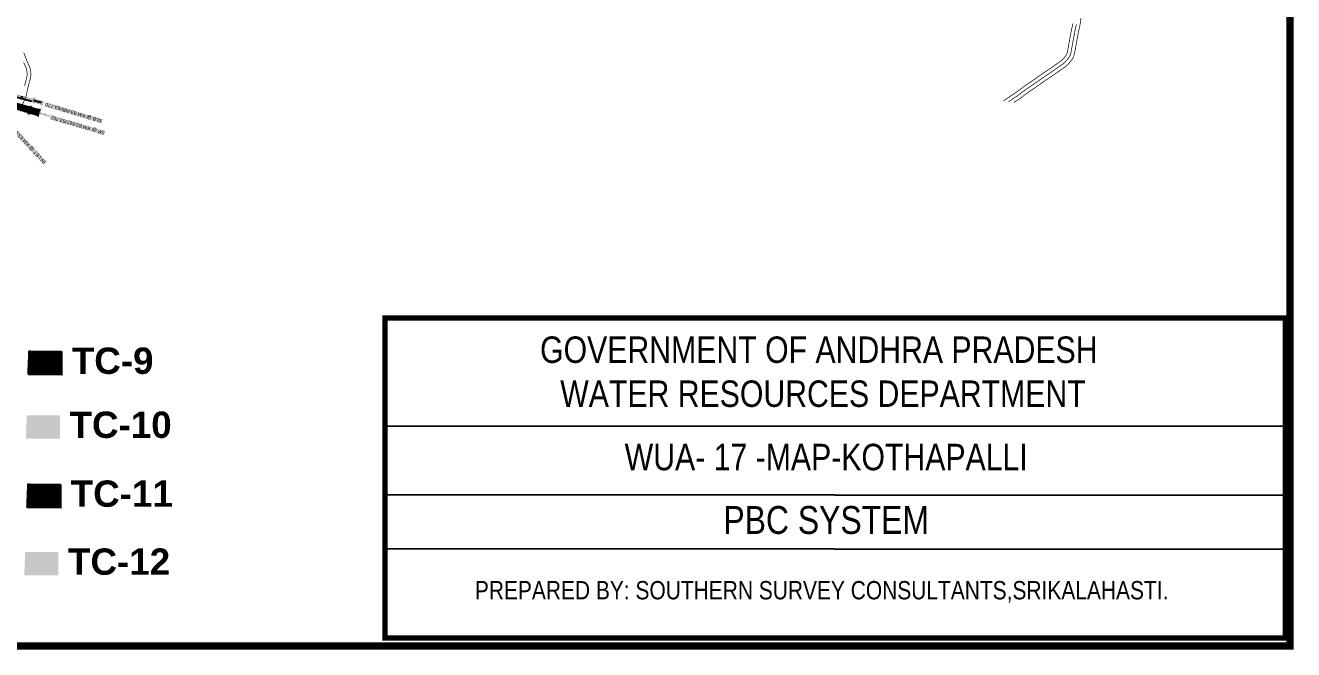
# Model space of a CAD drawing. Header units: inches. Extents: x 206739 to 240559, y 1587423 to 1599564.
# Drawn here: x 220236 to 223735, y 1587526 to 1589247 of the extents above; entities that cross this region are included whole.
import ezdxf
from ezdxf.enums import TextEntityAlignment as Align

# ---------------------------------------------------------------- set-up
doc = ezdxf.new("R2010")
doc.units = ezdxf.units.IN
doc.header["$MEASUREMENT"] = 0
doc.linetypes.add('ACAD_ISO02W100', pattern=[15, 12, -3])
doc.linetypes.add('HIDDEN2', pattern=[0.1875, 0.125, -0.0625])
for name, color, linetype in [('CANAL1', 7, 'Continuous'), ('FRAME 025', 7, 'Continuous'), ('PAPER SIZE', 5, 'Continuous'), ('PLOTS NO', 7, 'Continuous'), ('STRUCTURE', 5, 'Continuous'), ('TEXT', 1, 'Continuous'), ('text2', 7, 'Continuous'), ('TITLEBLOCK', 7, 'Continuous')]:
    doc.layers.add(name, color=color, linetype=linetype)
doc.styles.add('ARIALN', font='ARIALN.TTF')
doc.styles.get("Standard").update_dxf_attribs({"font": 'arial.ttf'})
doc.dimstyles.get("Standard").update_dxf_attribs({"dimtxt": 0.18, "dimasz": 0.18, "dimexe": 0.18, "dimexo": 0.0625, "dimgap": 0.09, "dimtad": 0, "dimtih": 1, "dimtoh": 1, "dimdec": 4, "dimzin": 0, "dimdsep": 46, "dimtxsty": 'Standard', "dimcen": 0.09, "dimadec": 0, "dimazin": 0, "dimtfac": 1, "dimtdec": 4, "dimtofl": 0, "dimtmove": 0, "dimatfit": 3, "dimfxl": 1, "dimtolj": 1, "dimtzin": 0, "dimarcsym": 0})

# ---------------------------------------------------------------- blocks, each defined once
blk = doc.blocks.new('SLB')
at = {"layer": 'STRUCTURE'}
h = blk.add_hatch(dxfattribs=at)
h.set_pattern_fill('DOTS', color=6, scale=20, angle=320.3722, style=0)
h.set_pattern_definition([(320.372247934, (-159.4327, -72.9564), (1.2786241598, 0.5641323054), [0, -1.25])])
h.paths.add_polyline_path([(769699.5, 1706871.1), (769699.5, 1706861.1), (769729.1, 1706861.1), (769732.1, 1706863.1), (769792.1, 1706863.1), (769795.1, 1706861.1), (769824.7, 1706861.1), (769824.7, 1706871.1), (769795.1, 1706871.1), (769792.1, 1706869.1), (769732.1, 1706869.1), (769729.1, 1706871.1)])
at = {"layer": 'STRUCTURE', "color": 6, "linetype": 'ACAD_ISO02W100', "ltscale": 0.5, "const_width": 0.5}
for points in [[(769699.5, 1706871.1), (769729.1, 1706871.1)], [(769795.1, 1706871.1), (769824.7, 1706871.1)], [(769699.5, 1706861.1), (769729.1, 1706861.1)], [(769795.1, 1706861.1), (769824.7, 1706861.1)]]:
    blk.add_lwpolyline(points, dxfattribs=at)
at = {"layer": 'STRUCTURE', "color": 6, "const_width": 0.628}
for points in [[(769726.1, 1706877.1), (769726.1, 1706873.1), (769732.1, 1706869.1), (769792.1, 1706869.1), (769798.1, 1706873.1), (769798.1, 1706877.1)], [(769726.1, 1706855.1), (769726.1, 1706859.1), (769732.1, 1706863.1), (769792.1, 1706863.1), (769798.1, 1706859.1), (769798.1, 1706855.1)]]:
    blk.add_lwpolyline(points, dxfattribs=at)
at = {"layer": 'STRUCTURE', "color": 6}
blk.add_lwpolyline([(769732.1, 1706863.1), (769792.1, 1706863.1)], dxfattribs=at)
blk.add_lwpolyline([(769732.1, 1706863.1), (769792.1, 1706863.1)], dxfattribs=at)
at = {"layer": 'STRUCTURE', "color": 0}
blk.add_circle((769762.1, 1706866.1), 1.24, dxfattribs=at)
for points in [[(769703.8, 1706866), (769726.7, 1706866)], [(769818.6, 1706865.8), (769795.7, 1706865.8)]]:
    blk.add_leader(points, dimstyle='Standard', override={"dimasz": 10, "dimgap": 0.09, "dimtad": 0}, dxfattribs=at)
blk = doc.blocks.new('SP')
at = {"layer": 'STRUCTURE'}
h = blk.add_hatch(dxfattribs=at)
h.set_pattern_fill('DASH', color=256, scale=8, style=0)
edge = h.paths.add_edge_path()
edge.add_spline(control_points=[(769825.7, 1706742.1), (769825.3, 1706741.8), (769823.8, 1706740.8), (769820.9, 1706740.3), (769817, 1706739.7), (769811.4, 1706738.9), (769804, 1706739.7), (769798.4, 1706741), (769795.6, 1706741.6)], knot_values=[0, 0, 0, 0, 1.613557, 5.24513, 8.624976, 13.470124, 22.190216, 30.746377, 30.746377, 30.746377, 30.746377], degree=3, periodic=0)
edge.add_line((769795.6, 1706741.6), (769792.6, 1706739.6))
edge.add_line((769792.6, 1706739.6), (769732.6, 1706739.6))
edge.add_line((769732.6, 1706739.6), (769729.6, 1706741.6))
edge.add_spline(control_points=[(769729.6, 1706741.6), (769726.9, 1706740.9), (769721.3, 1706739.5), (769713.9, 1706738.5), (769708.3, 1706739.1), (769704.4, 1706739.6), (769701.5, 1706740), (769700, 1706741), (769699.5, 1706741.3)], knot_values=[0, 0, 0, 0, 8.556161, 17.276253, 22.121402, 25.501247, 29.13282, 30.746377, 30.746377, 30.746377, 30.746377], degree=3, periodic=0)
edge.add_line((769699.5, 1706741.3), (769699.5, 1706722.1))
edge.add_spline(control_points=[(769699.5, 1706722.1), (769700, 1706722.4), (769701.4, 1706723.4), (769704.3, 1706724), (769708.2, 1706724.5), (769713.8, 1706725.3), (769721.2, 1706724.5), (769726.8, 1706723.3), (769729.6, 1706722.6)], knot_values=[0, 0, 0, 0, 1.613557, 5.24513, 8.624976, 13.470124, 22.190216, 30.746377, 30.746377, 30.746377, 30.746377], degree=3, periodic=0)
edge.add_line((769729.6, 1706722.6), (769732.6, 1706724.6))
edge.add_line((769732.6, 1706724.6), (769792.6, 1706724.6))
edge.add_line((769792.6, 1706724.6), (769795.6, 1706722.6))
edge.add_spline(control_points=[(769795.6, 1706722.6), (769798.4, 1706723.3), (769803.9, 1706724.8), (769811.3, 1706725.8), (769817, 1706725.1), (769820.9, 1706724.7), (769823.8, 1706724.2), (769825.2, 1706723.3), (769825.7, 1706723)], knot_values=[0, 0, 0, 0, 8.556161, 17.276253, 22.121402, 25.501247, 29.13282, 30.746377, 30.746377, 30.746377, 30.746377], degree=3, periodic=0)
edge.add_line((769825.7, 1706723), (769825.7, 1706742.1))
h.paths.add_polyline_path([(769764.2, 1706732.1, -1), (769761.1, 1706732.1, -1)], flags=0)
h.paths.add_polyline_path([(769761.1, 1706732.1, 1), (769764.2, 1706732.1, 1)], flags=16)
at = {"layer": 'STRUCTURE', "const_width": 0.628}
for points in [[(769726.6, 1706747.6), (769726.6, 1706743.6), (769732.6, 1706739.6), (769792.6, 1706739.6), (769798.6, 1706743.6), (769798.6, 1706747.6)], [(769726.6, 1706716.6), (769726.6, 1706720.6), (769732.6, 1706724.6), (769792.6, 1706724.6), (769798.6, 1706720.6), (769798.6, 1706716.6)]]:
    blk.add_lwpolyline(points, dxfattribs=at)
at = {"layer": 'STRUCTURE', "color": 3}
blk.add_lwpolyline([(769732.6, 1706724.6), (769792.6, 1706724.6)], dxfattribs=at)
blk.add_lwpolyline([(769732.6, 1706724.6), (769792.6, 1706724.6)], dxfattribs=at)
at = {"layer": 'STRUCTURE', "color": 0}
blk.add_circle((769762.6, 1706732.1), 1.55, dxfattribs=at)
at = {"layer": 'STRUCTURE'}
for points in [[(769699.5, 1706741.3), (769700.9, 1706740.5), (769704.4, 1706739.6), (769707.8, 1706739.2), (769712.6, 1706738.8), (769721.3, 1706739.7), (769729.6, 1706741.6)], [(769825.7, 1706742.1), (769824.3, 1706741.3), (769820.8, 1706740.3), (769817.5, 1706739.8), (769812.7, 1706739.2), (769804, 1706739.9), (769795.6, 1706741.6)], [(769699.5, 1706722.1), (769700.9, 1706723), (769704.4, 1706724), (769707.7, 1706724.5), (769712.5, 1706725), (769721.2, 1706724.4), (769729.6, 1706722.6)], [(769825.7, 1706723), (769824.3, 1706723.8), (769820.8, 1706724.7), (769817.4, 1706725.1), (769812.6, 1706725.5), (769803.9, 1706724.6), (769795.6, 1706722.6)]]:
    blk.add_spline(points, degree=3, dxfattribs=at)
at = {"layer": 'STRUCTURE', "color": 0}
blk.add_text('STREAM', height=5, dxfattribs=at).set_placement((769684.3, 1706732.1), align=Align.MIDDLE_CENTER)
for points in [[(769727.4, 1706732.1), (769700.8, 1706732.1)], [(769824.4, 1706732.1), (769800.5, 1706732.1)]]:
    blk.add_leader(points, dimstyle='Standard', override={"dimasz": 10, "dimgap": 0.09, "dimtad": 0}, dxfattribs=at)

msp = doc.modelspace()

# ---------------------------------------------------------------- hatches: boundary and pattern name
at = {"layer": 'PLOTS NO', "true_color": 0xafd9aa}
h = msp.add_hatch(dxfattribs=at)
h.set_pattern_fill('ANSI31', color=9, scale=0.363144)
h.set_pattern_definition([(45, (145108.72772, 1005722.84326), (-0.0320977027633, 0.0320977027633), [])])
h.paths.add_polyline_path([(220245.97492, 1588348.78651), (220243.35525, 1588284.57259), (220337.23853, 1588284.57259), (220337.23853, 1588348.78651)])
at = {"layer": 'PLOTS NO', "true_color": 0xfeeab9}
h = msp.add_hatch(color=254, dxfattribs=at)
h.dxf.hatch_style = 1
h.paths.add_polyline_path([(220239.77399, 1588172.23978), (220237.15431, 1588108.02585), (220331.0376, 1588108.02585), (220331.0376, 1588172.23978)])
at = {"layer": 'PLOTS NO', "true_color": 0xf7abae}
h = msp.add_hatch(dxfattribs=at)
h.set_pattern_fill('ANSI31', color=241, scale=0.363144)
h.set_pattern_definition([(45, (141510.663727, 1008713.540324), (-0.0320977027633, 0.0320977027633), [])])
h.paths.add_polyline_path([(220242.98587, 1587982.26088), (220240.36619, 1587918.04695), (220334.24948, 1587918.04695), (220334.24948, 1587982.26088)])
at = {"layer": 'PLOTS NO', "true_color": 0x105689}
h = msp.add_hatch(color=146, dxfattribs=at)
h.dxf.hatch_style = 1
h.paths.add_polyline_path([(220232.90232, 1587730.55814), (220326.78561, 1587730.55814), (220326.78561, 1587794.77206), (220235.522, 1587794.77206)])

# ---------------------------------------------------------------- linework, layer by layer
at = {"layer": 'CANAL1', "color": 1, "ltscale": 4, "const_width": 2}
for points in [[(223148.36177, 1589267.67524), (223145.52604, 1589248.2591), (223142.30436, 1589234.37431), (223139.8337, 1589221.39152), (223136.27339, 1589202.60378), (223131.96595, 1589178.11575), (223129.90576, 1589167.7954), (223127.51299, 1589160.79607), (223124.52827, 1589154.52948), (223115.42943, 1589143.04564), (223108.59101, 1589135.80434), (223097.26971, 1589127.88503), (223070.5782, 1589109.00177), (223051.00096, 1589096.15096), (223028.01122, 1589079.89681), (223001.43628, 1589061.82883), (222979.18738, 1589045.06713), (222965.48006, 1589036.1528), (222963.69999, 1589034.86053)], [(223125.85596, 1589251.9709), (223122.73164, 1589238.50569), (223120.1863, 1589225.13048), (223116.59861, 1589206.19822), (223112.30805, 1589181.80625), (223110.55224, 1589173.0106), (223108.96101, 1589168.35593), (223107.44573, 1589165.17452), (223100.29257, 1589156.14636), (223095.45299, 1589151.02166), (223085.76229, 1589144.24297), (223059.3118, 1589125.53023), (223039.73704, 1589112.68104), (223016.61478, 1589096.33319), (222989.78972, 1589078.09517), (222967.70462, 1589061.45687), (222954.14594, 1589052.6392), (222948.69265, 1589048.6803), (222941.56886, 1589043.80249), (222937.39352, 1589041.20989), (222934.47639, 1589038.36613)], [(220224.76009, 1589023.38098), (220237.19283, 1589049.3051), (220243.44225, 1589078.03964), (220247.70523, 1589093.50153), (220248.97173, 1589097.86281), (220251.36911, 1589111.49304), (220248.94803, 1589130.03675), (220240.37927, 1589149.02001), (220231.40573, 1589171.94621)]]:
    msp.add_lwpolyline(points, dxfattribs=at)
at = {"layer": 'CANAL1', "color": 1, "linetype": 'HIDDEN2', "ltscale": 50, "const_width": 2}
for points in [[(223135.64799, 1589250.30866), (223132.47499, 1589236.63366), (223129.96699, 1589223.45466), (223126.39299, 1589204.59466), (223122.09399, 1589180.15466), (223120.18599, 1589170.59666), (223118.19399, 1589164.76966), (223115.94399, 1589160.04566), (223107.81799, 1589149.78966), (223101.97899, 1589143.60666), (223091.47299, 1589136.25766), (223064.90199, 1589117.45966), (223045.32599, 1589104.60966), (223022.26999, 1589088.30866), (222995.56999, 1589070.15566), (222973.40299, 1589053.45566), (222959.76999, 1589044.58966), (222954.41299, 1589040.70066), (222948.53974, 1589036.67912)], [(220233.68599, 1589080.62666), (220238.03999, 1589096.41866), (220239.17399, 1589100.32366), (220241.21199, 1589111.91066), (220239.18099, 1589127.46666), (220231.11699, 1589145.33166)]]:
    msp.add_lwpolyline(points, dxfattribs=at)
at = {"layer": 'FRAME 025', "lineweight": -3, "elevation": 9.90547}
for points in [[(221226.71441, 1588143.40844), (223711.87167, 1588142.1406)], [(221226.71441, 1587953.456), (223711.87167, 1587952.18816)], [(221223.37305, 1587804.41262), (223711.87167, 1587803.14308)]]:
    msp.add_lwpolyline(points, dxfattribs=at)
at = {"layer": 'PAPER SIZE', "color": 5, "const_width": 14.67648}
msp.add_lwpolyline([(221227.7662, 1588440.32039), (223711.87167, 1588440.32039), (223711.87167, 1587557.65855), (221227.7662, 1587557.65855)], close=True, dxfattribs=at)
at = {"layer": 'text2', "color": 5, "const_width": 20}
msp.add_lwpolyline([(209171.15179, 1598145.63678), (223724.95897, 1598145.63678), (223724.95897, 1587535.8486), (209171.15179, 1587535.8486)], close=True, dxfattribs=at)

# ---------------------------------------------------------------- block references
at = {"layer": 'STRUCTURE', "color": 0}
for name, p, rotation in [('SP', (1434839.34477, 3013857.70493), 163.8295916825706), ('SLB', (-975772.19399, 148384.93216), 344.5759299423666)]:
    msp.add_blockref(name, p, dxfattribs=dict(at, rotation=rotation))

# ---------------------------------------------------------------- texts
at = {"layer": 'PLOTS NO', "color": 1, "insert": (220393.56851, 1588320.21476), "char_height": 0.072629, "attachment_point": 1}
msp.add_mtext_dynamic_manual_height_columns('TC-1', width=320.5759873, gutter_width=1, heights=[0], dxfattribs=at)
at = {"layer": 'PLOTS NO', "color": 1, "insert": (220415.6394, 1588315.28532), "char_height": 0.072629, "width": 4.979748, "attachment_point": 1}
msp.add_mtext(' TC-1', dxfattribs=at)
at = {"layer": 'STRUCTURE', "color": 5, "char_height": 10, "attachment_point": 1, "bg_fill": 1, "box_fill_scale": 1.1, "bg_fill_color": 7, "bg_fill_true_color": 16777215, "bg_fill_transparency": 0}
for s, insert, width, rotation in [('SLB @ KM 63.695/63.770', (220445.37705, 1588978.19397, 57), 161.9553888, 163.23220913), ('SP @ KM 63.662/63.762', (220452.61334, 1588945.71968, 57), 154.1177353, 163.67358047), ('IN LET @ KM 63.690', (220286.14797, 1588864.57603, 57), 132.4124147, 132.90858247)]:
    msp.add_mtext(s, dxfattribs=dict(at, insert=insert, width=width, rotation=rotation))
at = {"layer": 'TEXT', "char_height": 72.6288105, "width": 625.4256719, "attachment_point": 1}
for s, insert in [('{\\fArial|b1|i0|c0|p34;\\C1;TC-9}', (220363.9993, 1588358.86498)), ('{\\fArial|b1|i0|c0|p34;\\C1;TC-10}', (220357.79837, 1588182.31824)), ('{\\fArial|b1|i0|c0|p34;\\C1;TC-11}', (220361.01025, 1587992.33934)), ('{\\fArial|b1|i0|c0|p34;\\C1;TC-12}', (220353.54638, 1587804.85052))]:
    msp.add_mtext(s, dxfattribs=dict(at, insert=insert))
at = {"layer": 'TITLEBLOCK', "extrusion": (0.000201441, 0.004807, 0.999988), "attachment_point": 1, "text_direction": (1, -1e-06, -0.000201), "style": 'ARIALN'}
for s, insert, char_height, width in [('\\pxqc;GOVERNMENT OF ANDHRA PRADESH  WATER RESOURCES DEPARTMENT      ', (221631.72848, 1588389.42484, -9.70042), 72.8, 1609.4987165), ('\\pxqc;WUA- 17 -MAP-KOTHAPALLI', (221551.24274, 1588093.3853, -10.77824), 72.8, 1788.3319072), ('\\pxqc;PBC SYSTEM', (221551.24274, 1587921.81563, -10.77824), 76.8695381, 1788.3319072), ('\\pxql;PREPARED BY: SOUTHERN SURVEY CONSULTANTS,SRIKALAHASTI.', (221476.07173, 1587714.94026, -7.68968), 50.4504, 2191.0280286)]:
    msp.add_mtext(s, dxfattribs=dict(at, insert=insert, char_height=char_height, width=width))

doc.saveas('drawing.dxf')
